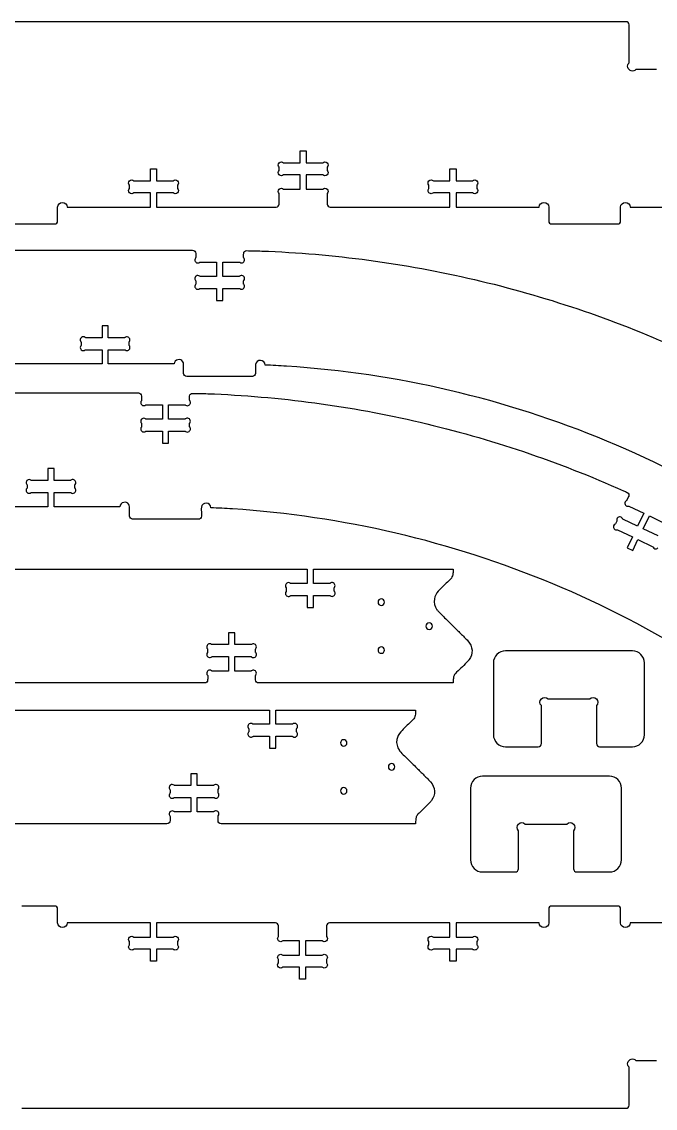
# Model space of a CAD drawing. Extents: x 1.2 to 94.8, y 1.3 to 46.7.
# Drawn here: x 48 to 74.45, y 1.32 to 46.68 of the extents above; entities that cross this region are included whole.
import ezdxf

# ---------------------------------------------------------------- set-up
doc = ezdxf.new("R2010")
doc.units = 0
for name, color, linetype in [('THRUCUT_HOLES', 150, 'CONTINUOUS'), ('THRUCUT_LARGE_PARTS', 18, 'CONTINUOUS'), ('THRUCUT_SMALL_PARTS_WITH_S', 30, 'CONTINUOUS')]:
    doc.layers.add(name, color=color, linetype=linetype)

msp = doc.modelspace()

# ---------------------------------------------------------------- linework, layer by layer
at = {"layer": 'THRUCUT_HOLES'}
for points in [[(62.873, 22.448, 0.414214), (63.008, 22.313, 0.414214), (63.143, 22.448, 0.414214), (63.008, 22.583, 0.414214)], [(64.873, 21.448, 0.414214), (65.008, 21.313, 0.414214), (65.143, 21.448, 0.414214), (65.008, 21.583, 0.414214)], [(62.873, 20.448, 0.414214), (63.008, 20.313, 0.414214), (63.143, 20.448, 0.414214), (63.008, 20.583, 0.414214)], [(61.305, 16.572, 0.414214), (61.44, 16.437, 0.414214), (61.575, 16.572, 0.414214), (61.44, 16.707, 0.414214)], [(63.305, 15.572, 0.414214), (63.44, 15.437, 0.414214), (63.575, 15.572, 0.414214), (63.44, 15.707, 0.414214)], [(61.305, 14.572, 0.414214), (61.44, 14.437, 0.414214), (61.575, 14.572, 0.414214), (61.44, 14.707, 0.414214)]]:
    msp.add_lwpolyline(points, format="xyb", close=True, dxfattribs=at)
at = {"layer": 'THRUCUT_LARGE_PARTS'}
for points in [[(74.504, 44.682), (73.634, 44.682, -1), (73.352, 44.965), (73.352, 46.552, 0.414216), (73.222, 46.682), (48, 46.682), (22.778, 46.682, 0.414216)], [(46.631, 38.24), (48, 38.24), (49.369, 38.24, 0.414213), (49.499, 38.37), (49.499, 38.94, -1), (49.899, 38.94), (53.369, 38.94), (53.369, 39.54), (52.682, 39.54, -1), (52.499, 39.724), (52.499, 39.856, -1), (52.682, 40.04), (53.369, 40.04), (53.369, 40.54), (53.629, 40.54), (53.629, 40.04), (54.315, 40.04, -1), (54.499, 39.856), (54.499, 39.724, -1), (54.315, 39.54), (53.629, 39.54), (53.629, 38.94), (58.619, 38.94, 0.414211), (58.749, 39.07), (58.749, 39.506, -1), (58.932, 39.69), (59.619, 39.69), (59.619, 40.29), (58.932, 40.29, -1), (58.749, 40.474), (58.749, 40.606, -1), (58.932, 40.79), (59.619, 40.79), (59.619, 41.29), (59.879, 41.29), (59.879, 40.79), (60.565, 40.79, -1), (60.749, 40.606), (60.749, 40.474, -1), (60.565, 40.29), (59.879, 40.29), (59.879, 39.69), (60.565, 39.69, -1), (60.749, 39.506), (60.749, 39.07, 0.414214), (60.879, 38.94), (65.869, 38.94), (65.869, 39.54), (65.182, 39.54, -1), (64.999, 39.724), (64.999, 39.856, -1), (65.182, 40.04), (65.869, 40.04), (65.869, 40.54), (66.129, 40.54), (66.129, 40.04), (66.815, 40.04, -1), (66.999, 39.856), (66.999, 39.724, -1), (66.815, 39.54), (66.129, 39.54), (66.129, 38.94), (69.599, 38.94, -1), (69.999, 38.94), (69.999, 38.37, 0.414214), (70.129, 38.24), (72.869, 38.24, 0.414213), (72.999, 38.37), (72.999, 38.94, -1), (73.399, 38.94), (76.869, 38.94)], [(42.394, 37.142), (55.134, 37.142, -0.18948), (55.225, 37.102, -0.18948), (55.264, 37.011), (55.264, 36.832, -0.08601), (55.254, 36.814, 0.186349), (55.226, 36.737, 0.284949), (55.302, 36.622, 0.285005), (55.438, 36.639, 0.066648), (55.442, 36.644, -0.145329), (55.448, 36.648), (56.134, 36.648), (56.134, 36.048), (55.448, 36.048, -0.08601), (55.43, 36.059, 0.186349), (55.353, 36.086, 0.284949), (55.238, 36.011, 0.285005), (55.255, 35.875, 0.066648), (55.26, 35.87, -0.145329), (55.264, 35.864), (55.264, 35.732, -0.08601), (55.254, 35.714, 0.186349), (55.226, 35.637, 0.284949), (55.302, 35.522, 0.285005), (55.438, 35.539, 0.066648), (55.442, 35.544, -0.145329), (55.448, 35.548), (56.134, 35.548), (56.134, 35.048), (56.394, 35.048), (56.394, 35.548), (57.08, 35.548, -0.086011), (57.098, 35.538, 0.186349), (57.175, 35.51, 0.284949), (57.29, 35.586, 0.285005), (57.273, 35.722, 0.066648), (57.268, 35.727, -0.14533), (57.264, 35.732), (57.264, 35.864, -0.086009), (57.275, 35.882, 0.186349), (57.302, 35.96, 0.284949), (57.227, 36.074, 0.285005), (57.09, 36.057, 0.066647), (57.086, 36.052, -0.145328), (57.08, 36.048), (56.394, 36.048), (56.394, 36.648), (57.08, 36.648, -0.08601), (57.098, 36.638, 0.186349), (57.175, 36.61, 0.284949), (57.29, 36.686, 0.285005), (57.273, 36.822, -0.159522), (57.26, 36.856, -0.036251), (57.265, 37.011, -0.387787), (57.39, 37.124, -0.007109), (58.024, 37.109, -0.047973), (66.897, 35.918, -0.047966), (75.382, 33.057, -0.012177)], [(84.069, 21.885, 0.082577), (72.428, 29.172, 0.082577), (59.055, 32.3, 0.004024), (58.607, 32.326, -0.001341), (58.159, 32.349, 0.381764), (57.968, 32.541, 0.388198), (57.761, 32.372, 0.052767), (57.756, 32.241, -0.025029), (57.759, 31.997, -0.393054), (57.628, 31.867), (54.888, 31.871, -0.393072), (54.759, 32.001, -0.013664), (54.755, 32.392, 0.145109), (54.729, 32.487, 0.327232), (54.515, 32.572, 0.314261), (54.36, 32.392), (51.611, 32.392), (51.611, 32.988), (52.297, 32.988, -0.08601), (52.315, 32.978, 0.186349), (52.392, 32.95, 0.284949), (52.507, 33.026, 0.285005), (52.49, 33.162, 0.066648), (52.485, 33.167, -0.145329), (52.481, 33.172), (52.481, 33.304, -0.079593), (52.492, 33.325, 0.210465), (52.517, 33.415, 0.269976), (52.436, 33.517, 0.269963), (52.306, 33.497, 0.065724), (52.302, 33.492, -0.145463), (52.297, 33.488), (51.611, 33.488), (51.611, 33.988), (51.351, 33.988), (51.351, 33.488), (50.665, 33.488, -0.086011), (50.647, 33.499, 0.186349), (50.569, 33.526, 0.284949), (50.455, 33.451, 0.285005), (50.472, 33.315, 0.066648), (50.477, 33.31, -0.14533), (50.481, 33.304), (50.481, 33.172, -0.086009), (50.47, 33.154, 0.186349), (50.443, 33.077, 0.284949), (50.518, 32.962, 0.285005), (50.654, 32.979, 0.066647), (50.659, 32.984, -0.145328), (50.665, 32.988), (51.351, 32.988), (51.351, 32.392), (38.111, 32.392)], [(40.133, 31.183), (52.873, 31.183, -0.18948), (52.964, 31.144, -0.18948), (53.003, 31.053), (53.003, 30.874, -0.08601), (52.993, 30.856, 0.186349), (52.965, 30.779, 0.284949), (53.041, 30.664, 0.285005), (53.177, 30.681, 0.066648), (53.182, 30.686, -0.145329), (53.187, 30.69), (53.873, 30.69), (53.873, 30.09), (53.187, 30.09, -0.08601), (53.169, 30.101, 0.186349), (53.092, 30.128, 0.284949), (52.977, 30.053, 0.285005), (52.994, 29.917, 0.066648), (52.999, 29.912, -0.145329), (53.003, 29.906), (53.003, 29.774, -0.08601), (52.993, 29.756, 0.186349), (52.965, 29.679, 0.284949), (53.041, 29.564, 0.285005), (53.177, 29.581, 0.066648), (53.182, 29.586, -0.145329), (53.187, 29.59), (53.873, 29.59), (53.873, 29.09), (54.133, 29.09), (54.133, 29.59), (54.819, 29.59, -0.086011), (54.837, 29.58, 0.186349), (54.914, 29.552, 0.284949), (55.029, 29.628, 0.285005), (55.012, 29.764, 0.066648), (55.007, 29.769, -0.14533), (55.003, 29.774), (55.003, 29.906, -0.086009), (55.014, 29.924, 0.186349), (55.041, 30.001, 0.284949), (54.966, 30.116, 0.285005), (54.83, 30.099, 0.066647), (54.825, 30.094, -0.145328), (54.819, 30.09), (54.133, 30.09), (54.133, 30.69), (54.819, 30.69, -0.08601), (54.837, 30.68, 0.186349), (54.914, 30.652, 0.284949), (55.029, 30.728, 0.285005), (55.012, 30.864, -0.159522), (55, 30.898, -0.036251), (55.004, 31.053, -0.387787), (55.129, 31.166, -0.007109), (55.763, 31.151, -0.047973), (64.636, 29.96, -0.047966), (73.121, 27.099, -0.012177), (73.279, 27.023, -0.365756), (73.342, 26.874, -0.01864), (73.34, 26.868, -0.00909), (73.335, 26.856), (73.263, 26.706, -0.08601), (73.246, 26.695, 0.186349), (73.188, 26.637, 0.284949), (73.206, 26.501, 0.285005), (73.336, 26.457, 0.066648), (73.343, 26.46, -0.145329), (73.349, 26.461), (73.967, 26.163), (73.707, 25.623), (73.089, 25.92, -0.08601), (73.078, 25.938, 0.186349), (73.02, 25.996, 0.284949), (72.884, 25.978, 0.285005), (72.84, 25.848, 0.066648), (72.842, 25.841, -0.145329), (72.844, 25.834), (72.786, 25.715, -0.079593), (72.767, 25.702, 0.210465), (72.705, 25.632, 0.269976), (72.734, 25.504, 0.269963), (72.86, 25.466, 0.065724), (72.866, 25.468, -0.145463), (72.872, 25.47), (73.49, 25.172), (73.273, 24.722), (73.508, 24.609), (73.724, 25.059), (74.343, 24.762, -0.079594), (74.356, 24.742, 0.210466), (74.426, 24.681, 0.269976), (74.554, 24.71, 0.269963)], [(81.808, 15.927, 0.082577), (70.167, 23.214, 0.082577), (56.794, 26.342, 0.004024), (56.346, 26.368, -0.001341), (55.898, 26.391, 0.381764), (55.708, 26.582, 0.388198), (55.5, 26.414, 0.052767), (55.495, 26.283, -0.025029), (55.498, 26.039, -0.393054), (55.367, 25.909), (52.627, 25.913, -0.393072), (52.498, 26.043, -0.013664), (52.495, 26.434, 0.145109), (52.468, 26.529, 0.327232), (52.255, 26.614, 0.314261), (52.099, 26.434), (49.35, 26.434), (49.35, 27.03), (50.036, 27.03, -0.08601), (50.054, 27.02, 0.186349), (50.131, 26.992, 0.284949), (50.246, 27.068, 0.285005), (50.229, 27.204, 0.066648), (50.224, 27.209, -0.145329), (50.22, 27.214), (50.22, 27.346, -0.079593), (50.232, 27.367, 0.210465), (50.257, 27.457, 0.269976), (50.175, 27.559, 0.269963), (50.046, 27.539, 0.065724), (50.041, 27.534, -0.145463), (50.036, 27.53), (49.35, 27.53), (49.35, 28.03), (49.09, 28.03), (49.09, 27.53), (48.404, 27.53, -0.086011), (48.386, 27.541, 0.186349), (48.309, 27.568, 0.284949), (48.194, 27.493, 0.285005), (48.211, 27.357, 0.066648), (48.216, 27.352, -0.14533), (48.22, 27.346), (48.22, 27.214, -0.086009), (48.209, 27.196, 0.186349), (48.182, 27.119, 0.284949), (48.257, 27.004, 0.285005), (48.393, 27.021, 0.066647), (48.398, 27.026, -0.145328), (48.404, 27.03), (49.09, 27.03), (49.09, 26.434), (35.85, 26.434)], [(74.56, 25.212), (73.941, 25.51), (74.202, 26.05), (74.82, 25.753, -0.08601)], [(46.674, 23.823), (59.914, 23.823), (59.914, 23.227), (59.228, 23.227, -0.08601), (59.211, 23.237, 0.186349), (59.133, 23.265, 0.284949), (59.019, 23.189, 0.285005), (59.035, 23.053, 0.066648), (59.04, 23.048, -0.145329), (59.044, 23.043), (59.044, 22.911, -0.079593), (59.033, 22.89, 0.210465), (59.008, 22.8, 0.269976), (59.089, 22.698, 0.269963), (59.219, 22.718, 0.065724), (59.223, 22.723, -0.145463), (59.228, 22.727), (59.914, 22.727), (59.914, 22.227), (60.174, 22.227), (60.174, 22.727), (60.861, 22.727, -0.086011), (60.878, 22.716, 0.186349), (60.956, 22.689, 0.284949), (61.07, 22.764, 0.285005), (61.054, 22.901, 0.066648), (61.049, 22.905, -0.14533), (61.044, 22.911), (61.044, 23.043, -0.086009), (61.055, 23.061, 0.186349), (61.082, 23.138, 0.284949), (61.007, 23.253, 0.285005), (60.871, 23.236, 0.066647), (60.866, 23.231, -0.145328), (60.861, 23.227), (60.174, 23.227), (60.174, 23.823), (66.008, 23.823, -0.018814), (66.002, 23.644, -0.13858), (65.933, 23.457, -0.052059), (65.83, 23.342, 0.021153), (65.39, 22.908, 0.143407), (65.228, 22.585, 0.207262), (65.333, 22.133, 0.01864), (65.351, 22.111, 0.009096), (65.389, 22.068, 0.01228), (65.603, 21.849, -0.003184), (66.008, 21.448, 0.004125), (66.32, 21.141, -0.012375), (66.627, 20.829, -0.173332), (66.796, 20.438, -0.18143), (66.678, 20.048, -0.016873), (66.662, 20.028, -0.008255), (66.627, 19.989, -0.018922), (66.152, 19.52, 0.090254), (66.051, 19.386, 0.096064), (66.017, 19.265, 0.021366), (66.008, 19.074), (57.891, 19.074, -0.18948), (57.8, 19.113, -0.189479), (57.761, 19.204), (57.761, 19.39, -0.08601), (57.772, 19.408, 0.186349), (57.799, 19.485, 0.284949), (57.723, 19.6, 0.285005), (57.587, 19.583, 0.066648), (57.583, 19.578, -0.145329), (57.577, 19.574), (56.891, 19.574), (56.891, 20.174), (57.577, 20.174, -0.086009), (57.595, 20.163, 0.186349), (57.672, 20.136, 0.284949), (57.787, 20.211, 0.285005), (57.77, 20.347, 0.066647), (57.765, 20.352, -0.145328), (57.761, 20.358), (57.761, 20.49, -0.086011), (57.772, 20.508, 0.186349), (57.799, 20.585, 0.284949), (57.723, 20.7, 0.285005), (57.587, 20.683, 0.066648), (57.583, 20.678, -0.14533), (57.577, 20.674), (56.891, 20.674), (56.891, 21.161), (56.631, 21.161), (56.631, 20.674), (55.945, 20.674, -0.086011), (55.927, 20.684, 0.186349), (55.85, 20.712, 0.284949), (55.735, 20.636, 0.285005), (55.752, 20.5, 0.066648), (55.757, 20.495, -0.14533), (55.761, 20.49), (55.761, 20.358, -0.086009), (55.75, 20.34, 0.186349), (55.723, 20.262, 0.284949), (55.798, 20.148, 0.285005), (55.935, 20.165, 0.066647), (55.939, 20.17, -0.145328), (55.945, 20.174), (56.631, 20.174), (56.631, 19.574), (55.945, 19.574, -0.08601), (55.927, 19.584, 0.186349), (55.85, 19.612, 0.284949), (55.735, 19.536, 0.285005), (55.752, 19.4, -0.174446), (55.765, 19.362, -0.005753), (55.761, 19.204, -0.189479), (55.722, 19.113, -0.18948), (55.631, 19.074), (42.891, 19.074, -0.18948)], [(45.106, 17.946), (58.346, 17.946), (58.346, 17.35), (57.66, 17.35, -0.08601), (57.642, 17.361, 0.186349), (57.565, 17.388, 0.284949), (57.45, 17.313, 0.285005), (57.467, 17.176, 0.066648), (57.472, 17.172, -0.145329), (57.476, 17.166), (57.476, 17.034, -0.079593), (57.464, 17.014, 0.210465), (57.439, 16.924, 0.269976), (57.521, 16.821, 0.269963), (57.65, 16.841, 0.065724), (57.655, 16.846, -0.145463), (57.66, 16.85), (58.346, 16.85), (58.346, 16.35), (58.606, 16.35), (58.606, 16.85), (59.292, 16.85, -0.086011), (59.31, 16.839, 0.186349), (59.388, 16.812, 0.284949), (59.502, 16.888, 0.285005), (59.485, 17.024, 0.066648), (59.48, 17.028, -0.14533), (59.476, 17.034), (59.476, 17.166, -0.086009), (59.487, 17.184, 0.186349), (59.514, 17.261, 0.284949), (59.439, 17.376, 0.285005), (59.303, 17.359, 0.066647), (59.298, 17.354, -0.145328), (59.292, 17.35), (58.606, 17.35), (58.606, 17.946), (64.44, 17.946, -0.018814), (64.433, 17.767, -0.13858), (64.365, 17.581, -0.052059), (64.262, 17.465, 0.021153), (63.822, 17.031, 0.143407), (63.66, 16.708, 0.207262), (63.765, 16.257, 0.01864), (63.783, 16.234, 0.009096), (63.821, 16.191, 0.01228), (64.035, 15.972, -0.003184), (64.44, 15.572, 0.004125), (64.752, 15.264, -0.012375), (65.059, 14.952, -0.173332), (65.228, 14.561, -0.18143), (65.11, 14.171, -0.016873), (65.094, 14.151, -0.008255), (65.059, 14.112, -0.018922), (64.584, 13.643, 0.090254), (64.483, 13.509, 0.096064), (64.448, 13.388, 0.021366), (64.44, 13.197), (56.323, 13.197, -0.18948), (56.232, 13.236, -0.189479), (56.193, 13.327), (56.193, 13.513, -0.08601), (56.203, 13.531, 0.186349), (56.231, 13.608, 0.284949), (56.155, 13.723, 0.285005), (56.019, 13.706, 0.066648), (56.014, 13.701, -0.145329), (56.009, 13.697), (55.323, 13.697), (55.323, 14.297), (56.009, 14.297, -0.086009), (56.027, 14.286, 0.186349), (56.104, 14.259, 0.284949), (56.219, 14.334, 0.285005), (56.202, 14.471, 0.066647), (56.197, 14.475, -0.145328), (56.193, 14.481), (56.193, 14.613, -0.086011), (56.203, 14.631, 0.186349), (56.231, 14.708, 0.284949), (56.155, 14.823, 0.285005), (56.019, 14.806, 0.066648), (56.014, 14.801, -0.14533), (56.009, 14.797), (55.323, 14.797), (55.323, 15.284), (55.063, 15.284), (55.063, 14.797), (54.377, 14.797, -0.086011), (54.359, 14.807, 0.186349), (54.282, 14.835, 0.284949), (54.167, 14.759, 0.285005), (54.184, 14.623, 0.066648), (54.189, 14.618, -0.14533), (54.193, 14.613), (54.193, 14.481, -0.086009), (54.182, 14.463, 0.186349), (54.155, 14.386, 0.284949), (54.23, 14.271, 0.285005), (54.367, 14.288, 0.066647), (54.371, 14.293, -0.145328), (54.377, 14.297), (55.063, 14.297), (55.063, 13.697), (54.377, 13.697, -0.08601), (54.359, 13.707, 0.186349), (54.282, 13.735, 0.284949), (54.167, 13.659, 0.285005), (54.184, 13.523, -0.174446), (54.197, 13.485, -0.005753), (54.193, 13.327, -0.189479), (54.153, 13.236, -0.18948), (54.063, 13.197), (41.323, 13.197, -0.18948)], [(76.869, 9.06), (73.399, 9.06, -1), (72.999, 9.06), (72.999, 9.63, 0.414213), (72.869, 9.76), (70.129, 9.76, 0.414214), (69.999, 9.63), (69.999, 9.06, -1), (69.599, 9.06), (66.129, 9.06), (66.129, 8.46), (66.815, 8.46, -1), (66.999, 8.276), (66.999, 8.144, -1), (66.815, 7.96), (66.129, 7.96), (66.129, 7.46), (65.869, 7.46), (65.869, 7.96), (65.182, 7.96, -1), (64.999, 8.144), (64.999, 8.276, -1), (65.182, 8.46), (65.869, 8.46), (65.869, 9.06), (60.85, 9.06, 0.414211), (60.72, 8.93), (60.72, 8.494, -1), (60.536, 8.31), (59.85, 8.31), (59.85, 7.71), (60.536, 7.71, -1), (60.72, 7.526), (60.72, 7.394, -1), (60.536, 7.21), (59.85, 7.21), (59.85, 6.71), (59.59, 6.71), (59.59, 7.21), (58.904, 7.21, -1), (58.72, 7.394), (58.72, 7.526, -1), (58.904, 7.71), (59.59, 7.71), (59.59, 8.31), (58.904, 8.31, -1), (58.72, 8.494), (58.72, 8.93, 0.414214), (58.59, 9.06), (53.629, 9.06), (53.629, 8.46), (54.315, 8.46, -1), (54.499, 8.276), (54.499, 8.144, -1), (54.315, 7.96), (53.629, 7.96), (53.629, 7.46), (53.369, 7.46), (53.369, 7.96), (52.682, 7.96, -1), (52.499, 8.144), (52.499, 8.276, -1), (52.682, 8.46), (53.369, 8.46), (53.369, 9.06), (52.87, 9.06), (49.899, 9.06, -1), (49.499, 9.06), (49.499, 9.63, 0.414213), (49.369, 9.76), (48, 9.76)], [(48, 1.318), (73.222, 1.318, 0.414216), (73.352, 1.448), (73.352, 3.035, -1), (73.634, 3.318), (74.504, 3.318)]]:
    msp.add_lwpolyline(points, format="xyb", dxfattribs=at)
at = {"layer": 'THRUCUT_SMALL_PARTS_WITH_S'}
for points in [[(70.697, 20.413), (68.19, 20.413, 0.414219), (67.69, 19.913), (67.69, 16.913, 0.414214), (68.19, 16.413), (69.56, 16.413, 0.414214), (69.69, 16.543), (69.69, 18.13, -1), (69.973, 18.413), (70.84, 18.413), (71.708, 18.413, -1), (71.99, 18.13), (71.99, 16.543, 0.414214), (72.12, 16.413), (73.49, 16.413, 0.414214), (73.99, 16.913), (73.99, 19.913, 0.414208), (73.49, 20.413)], [(69.741, 15.186), (67.234, 15.186, 0.414219), (66.734, 14.686), (66.734, 11.686, 0.414214), (67.234, 11.186), (68.604, 11.186, 0.414214), (68.734, 11.316), (68.734, 12.903, -1), (69.017, 13.186), (69.884, 13.186), (70.752, 13.186, -1), (71.034, 12.903), (71.034, 11.316, 0.414214), (71.164, 11.186), (72.534, 11.186, 0.414214), (73.034, 11.686), (73.034, 14.686, 0.414208), (72.534, 15.186)]]:
    msp.add_lwpolyline(points, format="xyb", close=True, dxfattribs=at)

doc.saveas('drawing.dxf')
